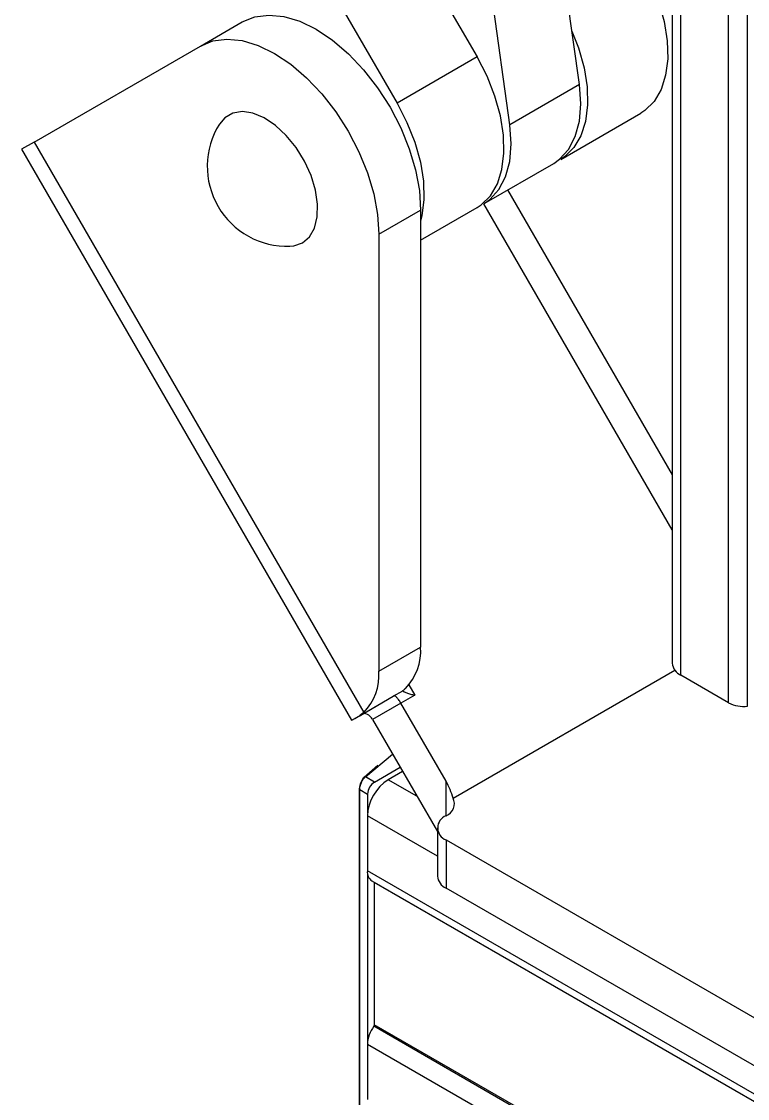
# Model space of a CAD drawing. Extents: x -976302 to -776254, y 5665 to 231437.
# Drawn here: x -792132 to -791761, y 90131 to 90682 of the extents above; entities that cross this region are included whole.
import ezdxf

# ---------------------------------------------------------------- set-up
doc = ezdxf.new("R2010")
doc.units = 0
doc.header["$LTSCALE"] = 1000
doc.header["$MEASUREMENT"] = 0
doc.layers.add('暖通', color=7, linetype='Continuous')

msp = doc.modelspace()

# ---------------------------------------------------------------- linework, layer by layer
at = {"layer": '暖通', "color": 7}
for p, q in [((-791799.71, 91586.44), (-791799.71, 90353.79)), ((-791799.71, 91586.44), (-791799.71, 90353.79)), ((-791795.29, 90347.63), (-791795.29, 91580.27)), ((-791795.29, 90347.63), (-791795.29, 91580.27)), ((-791770.87, 90333.53), (-791770.87, 91566.18)), ((-791770.87, 90333.53), (-791770.87, 91566.18)), ((-791761.25, 90331.74), (-791761.25, 91564.39)), ((-791761.25, 90331.74), (-791761.25, 91564.39)), ((-791847.1, 90649.59), (-791864.54, 90775.48)), ((-791847.1, 90649.59), (-791864.54, 90775.48)), ((-792015.13, 90769.76), (-791940.27, 90640.12)), ((-792015.13, 90769.76), (-791940.27, 90640.12)), ((-791961.63, 90771.59), (-791899.36, 90663.74)), ((-791961.63, 90771.59), (-791899.36, 90663.74)), ((-791882.69, 90629.05), (-791900.12, 90754.94)), ((-791882.69, 90629.05), (-791900.12, 90754.94)), ((-792040.66, 90669.32), (-792019.31, 90681.64)), ((-792040.66, 90669.32), (-792019.31, 90681.64)), ((-792125.67, 90620.23), (-792040.66, 90669.32)), ((-792125.67, 90620.23), (-792040.66, 90669.32)), ((-791899.36, 90663.74), (-791940.27, 90640.12)), ((-791899.36, 90663.74), (-791940.27, 90640.12)), ((-791847.1, 90649.59), (-791882.69, 90629.05)), ((-791847.1, 90649.59), (-791882.69, 90629.05)), ((-791856.66, 90611.39), (-791815.74, 90635.02)), ((-791856.66, 90611.39), (-791815.74, 90635.02)), ((-792125.67, 90620.23), (-792132.06, 90616.53)), ((-792125.67, 90620.23), (-792132.06, 90616.53)), ((-792125.67, 90620.23), (-791957.26, 90328.54)), ((-792125.67, 90620.23), (-791957.26, 90328.54)), ((-792132.06, 90616.53), (-791963.49, 90324.56)), ((-792132.06, 90616.53), (-791963.49, 90324.56)), ((-791895.8, 90588.8), (-791860.22, 90609.34)), ((-791895.8, 90588.8), (-791860.22, 90609.34)), ((-791883.8, 90595.72), (-791799.71, 90450.07)), ((-791883.8, 90595.72), (-791799.71, 90450.07)), ((-791928.2, 90570.1), (-791899.36, 90586.74)), ((-791928.2, 90570.1), (-791899.36, 90586.74)), ((-791799.71, 90422.01), (-791895.95, 90588.71)), ((-791799.71, 90422.01), (-791895.95, 90588.71)), ((-791949.55, 90573.14), (-791928.2, 90585.46)), ((-791949.55, 90573.14), (-791928.2, 90585.46)), ((-791928.2, 90585.46), (-791928.2, 90361.95)), ((-791928.2, 90585.46), (-791928.2, 90361.95)), ((-791949.55, 90573.14), (-791949.55, 90349.63)), ((-791949.55, 90573.14), (-791949.55, 90349.63)), ((-791949.55, 90349.63), (-791928.2, 90361.95)), ((-791949.55, 90349.63), (-791928.2, 90361.95)), ((-791911.64, 90284.76), (-791798.35, 90350.17)), ((-791911.64, 90284.76), (-791798.35, 90350.17)), ((-791770.87, 90333.53), (-791795.29, 90347.63)), ((-791770.87, 90333.53), (-791795.29, 90347.63)), ((-791942.18, 90336.86), (-791937.34, 90339.65)), ((-791942.18, 90336.86), (-791937.34, 90339.65)), ((-791934.15, 90342.63), (-791931.17, 90337.46)), ((-791934.15, 90342.63), (-791931.17, 90337.46)), ((-791959.68, 90326.76), (-791942.18, 90336.86)), ((-791959.68, 90326.76), (-791942.18, 90336.86)), ((-791957.96, 90327.75), (-791942.18, 90336.86)), ((-791957.96, 90327.75), (-791942.18, 90336.86)), ((-791938.26, 90333.31), (-791952.72, 90324.96)), ((-791938.26, 90333.31), (-791952.72, 90324.96)), ((-791931.17, 90337.46), (-791938.29, 90333.36)), ((-791931.17, 90337.46), (-791938.29, 90333.36)), ((-791915.22, 90293.41), (-791938.26, 90333.31)), ((-791915.22, 90293.41), (-791938.26, 90333.31)), ((-791952.72, 90324.96), (-791919.64, 90267.68)), ((-791952.72, 90324.96), (-791919.64, 90267.68)), ((-791956.38, 90295.67), (-791942.52, 90307.3)), ((-791956.38, 90295.67), (-791942.52, 90307.3)), ((-791949.98, 90301.41), (-791957.22, 90295.17)), ((-791949.98, 90301.41), (-791957.22, 90295.17)), ((-791951.77, 90293.01), (-791938.64, 90300.59)), ((-791951.77, 90293.01), (-791938.64, 90300.59)), ((-791951.77, 90293.01), (-791956.38, 90295.67)), ((-791951.77, 90293.01), (-791956.38, 90295.67)), ((-791937.4, 90298.43), (-791944.73, 90294.2)), ((-791937.4, 90298.43), (-791944.73, 90294.2)), ((-791959.62, 90289.57), (-791959.62, 90125.21)), ((-791959.62, 90289.57), (-791959.62, 90125.21)), ((-791959.32, 90289.15), (-791955.32, 90286.85)), ((-791959.32, 90124.8), (-791959.32, 90289.15)), ((-791959.32, 90289.15), (-791955.32, 90286.85)), ((-791959.32, 90124.8), (-791959.32, 90289.15)), ((-791930.07, 90285.73), (-791944.73, 90294.2)), ((-791930.07, 90285.73), (-791944.73, 90294.2)), ((-791915.22, 90275.73), (-791915.22, 90293.41)), ((-791915.22, 90275.73), (-791915.22, 90293.41)), ((-791955.32, 90286.85), (-791955.32, 90277.26)), ((-791955.32, 90286.85), (-791955.32, 90277.26)), ((-791955.4, 90275.71), (-791955.4, 90247.51)), ((-791919.64, 90255.06), (-791955.4, 90275.71)), ((-791955.4, 90275.71), (-791955.4, 90247.51)), ((-791919.64, 90255.06), (-791955.4, 90275.71)), ((-791919.64, 90269.57), (-791919.64, 90244.91)), ((-791919.64, 90269.57), (-791919.64, 90244.91)), ((-791915.22, 90263.4), (-791728.93, 90155.86)), ((-791915.22, 90263.4), (-791915.22, 90238.75)), ((-791915.22, 90263.4), (-791728.93, 90155.86)), ((-791915.22, 90263.4), (-791915.22, 90238.75)), ((-788397.26, 88193.43), (-791955.4, 90247.51)), ((-788397.26, 88193.43), (-791955.4, 90247.51)), ((-791955.32, 90246.27), (-791955.32, 90160.2)), ((-791955.32, 90246.27), (-791955.32, 90160.2)), ((-791953.11, 90242.44), (-788397.18, 88189.64)), ((-791953.11, 90242.44), (-788397.18, 88189.64)), ((-791951.85, 90241.55), (-791951.85, 90168.93)), ((-788397.18, 88189.49), (-791951.85, 90241.55)), ((-791951.85, 90241.55), (-791951.85, 90168.93)), ((-788397.18, 88189.49), (-791951.85, 90241.55)), ((-791728.93, 90131.21), (-791915.22, 90238.75)), ((-791728.93, 90131.21), (-791915.22, 90238.75)), ((-788397.18, 88115.85), (-791952.14, 90168.09)), ((-788397.18, 88115.85), (-791952.14, 90168.09)), ((-788397.18, 88116.86), (-791951.85, 90168.93)), ((-788397.18, 88116.86), (-791951.85, 90168.93)), ((-788397.26, 88104.79), (-791955.4, 90158.87)), ((-791955.4, 90158.87), (-791955.4, 90130.67)), ((-788397.26, 88104.79), (-791955.4, 90158.87)), ((-791955.4, 90158.87), (-791955.4, 90130.67))]:
    msp.add_line(p, q, dxfattribs=at)
at = {"layer": '暖通', "color": 7, "flags": 128}
for points in [[(-791815.74, 90712.01), (-791810.65, 90702.13), (-791806.64, 90691.98), (-791803.81, 90681.86), (-791802.25, 90672.04), (-791801.99, 90662.8), (-791803.05, 90654.4), (-791805.39, 90647.07), (-791808.95, 90641.01), (-791813.64, 90636.4), (-791815.74, 90635.02)], [(-791815.74, 90712.01), (-791810.65, 90702.13), (-791806.64, 90691.98), (-791803.81, 90681.86), (-791802.25, 90672.04), (-791801.99, 90662.8), (-791803.05, 90654.4), (-791805.39, 90647.07), (-791808.95, 90641.01), (-791813.64, 90636.4), (-791815.74, 90635.02)], [(-792019.31, 90681.64), (-792012.94, 90684.24), (-792005.8, 90685.18), (-791998.06, 90684.41), (-791989.92, 90681.97), (-791981.57, 90677.9), (-791973.22, 90672.33), (-791965.08, 90665.37), (-791957.34, 90657.2), (-791950.2, 90648.02), (-791943.83, 90638.07), (-791938.39, 90627.57), (-791934.01, 90616.8), (-791930.81, 90606.01), (-791928.85, 90595.48), (-791928.2, 90585.46)], [(-792019.31, 90681.64), (-792012.94, 90684.24), (-792005.8, 90685.18), (-791998.06, 90684.41), (-791989.92, 90681.97), (-791981.57, 90677.9), (-791973.22, 90672.33), (-791965.08, 90665.37), (-791957.34, 90657.2), (-791950.2, 90648.02), (-791943.83, 90638.07), (-791938.39, 90627.57), (-791934.01, 90616.8), (-791930.81, 90606.01), (-791928.85, 90595.48), (-791928.2, 90585.46)], [(-791850.9, 90676.99), (-791847.56, 90668.36), (-791844.73, 90658.24), (-791843.17, 90648.42), (-791842.91, 90639.18), (-791843.97, 90630.78), (-791846.31, 90623.44), (-791849.87, 90617.39), (-791854.55, 90612.77), (-791856.66, 90611.39)], [(-791850.9, 90676.99), (-791847.56, 90668.36), (-791844.73, 90658.24), (-791843.17, 90648.42), (-791842.91, 90639.18), (-791843.97, 90630.78), (-791846.31, 90623.44), (-791849.87, 90617.39), (-791854.55, 90612.77), (-791856.66, 90611.39)], [(-792040.66, 90669.32), (-792034.29, 90671.92), (-792027.15, 90672.85), (-792019.41, 90672.08), (-792011.27, 90669.64), (-792002.92, 90665.58), (-791994.57, 90660), (-791986.43, 90653.04), (-791978.69, 90644.87), (-791971.55, 90635.7), (-791965.18, 90625.74), (-791959.74, 90615.25), (-791955.36, 90604.48), (-791952.16, 90593.69), (-791950.2, 90583.16), (-791949.55, 90573.14)], [(-792040.66, 90669.32), (-792034.29, 90671.92), (-792027.15, 90672.85), (-792019.41, 90672.08), (-792011.27, 90669.64), (-792002.92, 90665.58), (-791994.57, 90660), (-791986.43, 90653.04), (-791978.69, 90644.87), (-791971.55, 90635.7), (-791965.18, 90625.74), (-791959.74, 90615.25), (-791955.36, 90604.48), (-791952.16, 90593.69), (-791950.2, 90583.16), (-791949.55, 90573.14)], [(-791899.36, 90586.74), (-791897.25, 90588.13), (-791892.57, 90592.74), (-791889.01, 90598.8), (-791886.67, 90606.13), (-791885.61, 90614.53), (-791885.87, 90623.77), (-791887.43, 90633.59), (-791890.26, 90643.71), (-791894.27, 90653.86), (-791899.36, 90663.74)], [(-791899.36, 90586.74), (-791897.25, 90588.13), (-791892.57, 90592.74), (-791889.01, 90598.8), (-791886.67, 90606.13), (-791885.61, 90614.53), (-791885.87, 90623.77), (-791887.43, 90633.59), (-791890.26, 90643.71), (-791894.27, 90653.86), (-791899.36, 90663.74)], [(-791860.22, 90609.34), (-791857.2, 90611.44), (-791852.58, 90616.49), (-791849.19, 90623.05), (-791847.11, 90630.91), (-791846.41, 90639.85), (-791847.1, 90649.59)], [(-791860.22, 90609.34), (-791857.2, 90611.44), (-791852.58, 90616.49), (-791849.19, 90623.05), (-791847.11, 90630.91), (-791846.41, 90639.85), (-791847.1, 90649.59)], [(-791988.54, 90568.67), (-791984.93, 90571.77), (-791982.36, 90576.26), (-791980.97, 90581.93), (-791980.82, 90588.5), (-791981.9, 90595.67), (-791984.18, 90603.11), (-791987.55, 90610.46), (-791991.85, 90617.39), (-791996.87, 90623.57), (-792002.39, 90628.71), (-792008.14, 90632.57), (-792013.85, 90634.98), (-792019.27, 90635.8), (-792024.13, 90635.02), (-792028.21, 90632.67), (-792031.01, 90629.38)], [(-791988.54, 90568.67), (-791984.93, 90571.77), (-791982.36, 90576.26), (-791980.97, 90581.93), (-791980.82, 90588.5), (-791981.9, 90595.67), (-791984.18, 90603.11), (-791987.55, 90610.46), (-791991.85, 90617.39), (-791996.87, 90623.57), (-792002.39, 90628.71), (-792008.14, 90632.57), (-792013.85, 90634.98), (-792019.27, 90635.8), (-792024.13, 90635.02), (-792028.21, 90632.67), (-792031.01, 90629.38)], [(-791940.27, 90640.12), (-791935.19, 90630.23), (-791931.18, 90620.09), (-791928.35, 90609.97), (-791926.78, 90600.15), (-791926.53, 90590.91), (-791927.58, 90582.51), (-791928.2, 90580.03)], [(-791940.27, 90640.12), (-791935.19, 90630.23), (-791931.18, 90620.09), (-791928.35, 90609.97), (-791926.78, 90600.15), (-791926.53, 90590.91), (-791927.58, 90582.51), (-791928.2, 90580.03)], [(-791895.8, 90588.8), (-791892.78, 90590.89), (-791888.17, 90595.95), (-791884.77, 90602.51), (-791882.69, 90610.37), (-791881.99, 90619.31), (-791882.69, 90629.05)], [(-791895.8, 90588.8), (-791892.78, 90590.89), (-791888.17, 90595.95), (-791884.77, 90602.51), (-791882.69, 90610.37), (-791881.99, 90619.31), (-791882.69, 90629.05)], [(-791994.94, 90566.91), (-791993.04, 90567.09), (-791988.54, 90568.67)], [(-791994.94, 90566.91), (-791993.04, 90567.09), (-791988.54, 90568.67)], [(-791959.68, 90326.76), (-791961.47, 90325.72), (-791962.72, 90325.01), (-791963.38, 90324.62), (-791963.45, 90324.58), (-791962.93, 90324.88), (-791961.83, 90325.52), (-791960.16, 90326.48), (-791957.96, 90327.75)], [(-791959.68, 90326.76), (-791961.47, 90325.72), (-791962.72, 90325.01), (-791963.38, 90324.62), (-791963.45, 90324.58), (-791962.93, 90324.88), (-791961.83, 90325.52), (-791960.16, 90326.48), (-791957.96, 90327.75)], [(-791951.86, 90241.72), (-791951.85, 90241.65), (-791951.85, 90241.55)], [(-791951.86, 90241.72), (-791951.85, 90241.65), (-791951.85, 90241.55)]]:
    msp.add_lwpolyline(points, dxfattribs=at)
at = {"layer": '暖通', "color": 7}
for centre, radius, start, end in [((-791996.29, 90607.77), 40.88, 148.101, 271.8936), ((-791996.29, 90607.77), 40.88, 148.101, 271.8936), ((-791955.59, 90360.02), 27.47, 315.7821, 4.048), ((-791955.59, 90360.02), 27.47, 315.7821, 4.048), ((-791976.94, 90347.69), 27.47, 315.7821, 4.048), ((-791976.94, 90347.69), 27.47, 315.7821, 4.048), ((-791792.15, 90354.54), 7.59, 185.6948, 245.6253), ((-791792.15, 90354.54), 7.59, 185.6948, 245.6253), ((-791943.6, 90330.23), 6.16, 30, 30.475), ((-791943.6, 90330.23), 6.16, 30, 30.475), ((-791763.14, 90348.31), 16.68, 242.4176, 276.529), ((-791763.14, 90348.31), 16.68, 242.4176, 276.529), ((-791956.66, 90295.18), 0.565, 60.521, 181.2843), ((-791956.66, 90295.18), 0.565, 60.521, 181.2843), ((-791959.2, 90289.55), 0.42, 128.5029, 177.8343), ((-791959.2, 90289.55), 0.42, 128.5029, 177.8343), ((-791959.12, 90289.61), 0.495, 184.9664, 246.3537), ((-791959.12, 90289.61), 0.495, 184.9664, 246.3537), ((-791932.23, 90274.65), 23.2, 122.6055, 177.3945), ((-791932.23, 90274.65), 23.2, 122.6055, 177.3945), ((-791947.6, 90286.5), 7.73, 122.6055, 177.3945), ((-791947.6, 90286.5), 7.73, 122.6055, 177.3945), ((-791917.44, 90281.83), 6.49, 289.9521, 26.8598), ((-791917.44, 90281.83), 6.49, 289.9521, 26.8598), ((-791912.88, 90269.57), 6.59, 110.7834, 249.2166), ((-791912.88, 90269.57), 6.59, 110.7834, 249.2166), ((-791950.05, 90246.88), 5.39, 173.2661, 235.4217), ((-791950.05, 90246.88), 5.39, 173.2661, 235.4217), ((-791912.09, 90245.67), 7.59, 185.6948, 245.6253), ((-791912.09, 90245.67), 7.59, 185.6948, 245.6253), ((-791938.74, 90158.16), 16.68, 143.4706, 177.5858), ((-791938.74, 90158.16), 16.68, 143.4706, 177.5858), ((-791953.36, 90168.99), 1.52, 323.4706, 357.5858), ((-791953.36, 90168.99), 1.52, 323.4706, 357.5858)]:
    msp.add_arc(centre, radius, start, end, dxfattribs=at)
msp.add_ellipse((-791925.9, 90287.24), major_axis=(-10.67, 18.49), ratio=0.577335, start_param=4.263071, end_param=4.712348, dxfattribs=at)
msp.add_ellipse((-791925.9, 90287.24), major_axis=(-10.67, 18.49), ratio=0.577335, start_param=4.263071, end_param=4.712348, dxfattribs=at)
for points, knots in [([(-791937.34, 90339.65), (-791937.34, 90339.66), (-791937.21, 90339.76), (-791936.72, 90340.16), (-791936.36, 90340.46), (-791935.91, 90340.86)], [0, 0, 0, 0, 0.5, 0.5, 1, 1, 1, 1]), ([(-791937.34, 90339.65), (-791937.34, 90339.66), (-791937.21, 90339.76), (-791936.72, 90340.16), (-791936.36, 90340.46), (-791935.91, 90340.86)], [0, 0, 0, 0, 0.5, 0.5, 1, 1, 1, 1]), ([(-791937.34, 90339.65), (-791937.3, 90339.55), (-791937.06, 90339.39), (-791936.34, 90339), (-791935.86, 90338.8), (-791934.74, 90338.38), (-791934.1, 90338.17), (-791932.72, 90337.79), (-791931.96, 90337.62), (-791931.17, 90337.46)], [0, 0, 0, 0, 0.25, 0.25, 0.5, 0.5, 0.75, 0.75, 1, 1, 1, 1]), ([(-791937.34, 90339.65), (-791937.3, 90339.55), (-791937.06, 90339.39), (-791936.34, 90339), (-791935.86, 90338.8), (-791934.74, 90338.38), (-791934.1, 90338.17), (-791932.72, 90337.79), (-791931.96, 90337.62), (-791931.17, 90337.46)], [0, 0, 0, 0, 0.25, 0.25, 0.5, 0.5, 0.75, 0.75, 1, 1, 1, 1]), ([(-791938.29, 90333.36), (-791938.68, 90334.02), (-791939.09, 90334.64), (-791939.67, 90335.4), (-791939.86, 90335.63), (-791940.2, 90336.03), (-791940.37, 90336.2), (-791940.83, 90336.65), (-791941.09, 90336.84), (-791941.44, 90337), (-791941.56, 90337.04), (-791941.73, 90337.04), (-791941.8, 90337.03), (-791941.95, 90336.98), (-791942.04, 90336.94), (-791942.18, 90336.86)], [0, 0, 0, 0, 0.25, 0.25, 0.375, 0.375, 0.5, 0.5, 0.75, 0.75, 0.875, 0.875, 0.9375, 0.9375, 1, 1, 1, 1]), ([(-791938.29, 90333.36), (-791938.68, 90334.02), (-791939.09, 90334.64), (-791939.67, 90335.4), (-791939.86, 90335.63), (-791940.2, 90336.03), (-791940.37, 90336.2), (-791940.83, 90336.65), (-791941.09, 90336.84), (-791941.44, 90337), (-791941.56, 90337.04), (-791941.73, 90337.04), (-791941.8, 90337.03), (-791941.95, 90336.98), (-791942.04, 90336.94), (-791942.18, 90336.86)], [0, 0, 0, 0, 0.25, 0.25, 0.375, 0.375, 0.5, 0.5, 0.75, 0.75, 0.875, 0.875, 0.9375, 0.9375, 1, 1, 1, 1]), ([(-791952.72, 90324.96), (-791953.06, 90325.56), (-791953.48, 90326.09), (-791954.4, 90326.99), (-791954.9, 90327.35), (-791955.89, 90327.84), (-791956.38, 90327.97), (-791957.25, 90328.02), (-791957.64, 90327.93), (-791957.96, 90327.75)], [0, 0, 0, 0, 0.25, 0.25, 0.5, 0.5, 0.75, 0.75, 1, 1, 1, 1]), ([(-791952.72, 90324.96), (-791953.06, 90325.56), (-791953.48, 90326.09), (-791954.4, 90326.99), (-791954.9, 90327.35), (-791955.89, 90327.84), (-791956.38, 90327.97), (-791957.25, 90328.02), (-791957.64, 90327.93), (-791957.96, 90327.75)], [0, 0, 0, 0, 0.25, 0.25, 0.5, 0.5, 0.75, 0.75, 1, 1, 1, 1]), ([(-791957.22, 90295.17), (-791957.51, 90294.91), (-791957.8, 90294.57), (-791958.34, 90293.76), (-791958.59, 90293.3), (-791959.21, 90291.84), (-791959.46, 90290.76), (-791959.46, 90289.88)], [0, 0, 0, 0, 0.25, 0.25, 0.5, 0.5, 1, 1, 1, 1]), ([(-791957.22, 90295.17), (-791957.51, 90294.91), (-791957.8, 90294.57), (-791958.34, 90293.76), (-791958.59, 90293.3), (-791959.21, 90291.84), (-791959.46, 90290.76), (-791959.46, 90289.88)], [0, 0, 0, 0, 0.25, 0.25, 0.5, 0.5, 1, 1, 1, 1]), ([(-791959.32, 90289.15), (-791959.32, 90290.25), (-791959, 90291.58), (-791958.18, 90293.39), (-791957.86, 90293.95), (-791957.14, 90294.94), (-791956.77, 90295.36), (-791956.38, 90295.67)], [0, 0, 0, 0, 0.5, 0.5, 0.75, 0.75, 1, 1, 1, 1]), ([(-791959.32, 90289.15), (-791959.32, 90290.25), (-791959, 90291.58), (-791958.18, 90293.39), (-791957.86, 90293.95), (-791957.14, 90294.94), (-791956.77, 90295.36), (-791956.38, 90295.67)], [0, 0, 0, 0, 0.5, 0.5, 0.75, 0.75, 1, 1, 1, 1])]:
    msp.add_open_spline(points, degree=3, knots=knots, dxfattribs=at)
msp.add_open_spline([(-791957.26, 90328.54), (-791958.11, 90327.79), (-791958.92, 90327.2), (-791959.68, 90326.76)], degree=3, dxfattribs=at)
msp.add_open_spline([(-791957.26, 90328.54), (-791958.11, 90327.79), (-791958.92, 90327.2), (-791959.68, 90326.76)], degree=3, dxfattribs=at)

doc.saveas('drawing.dxf')
